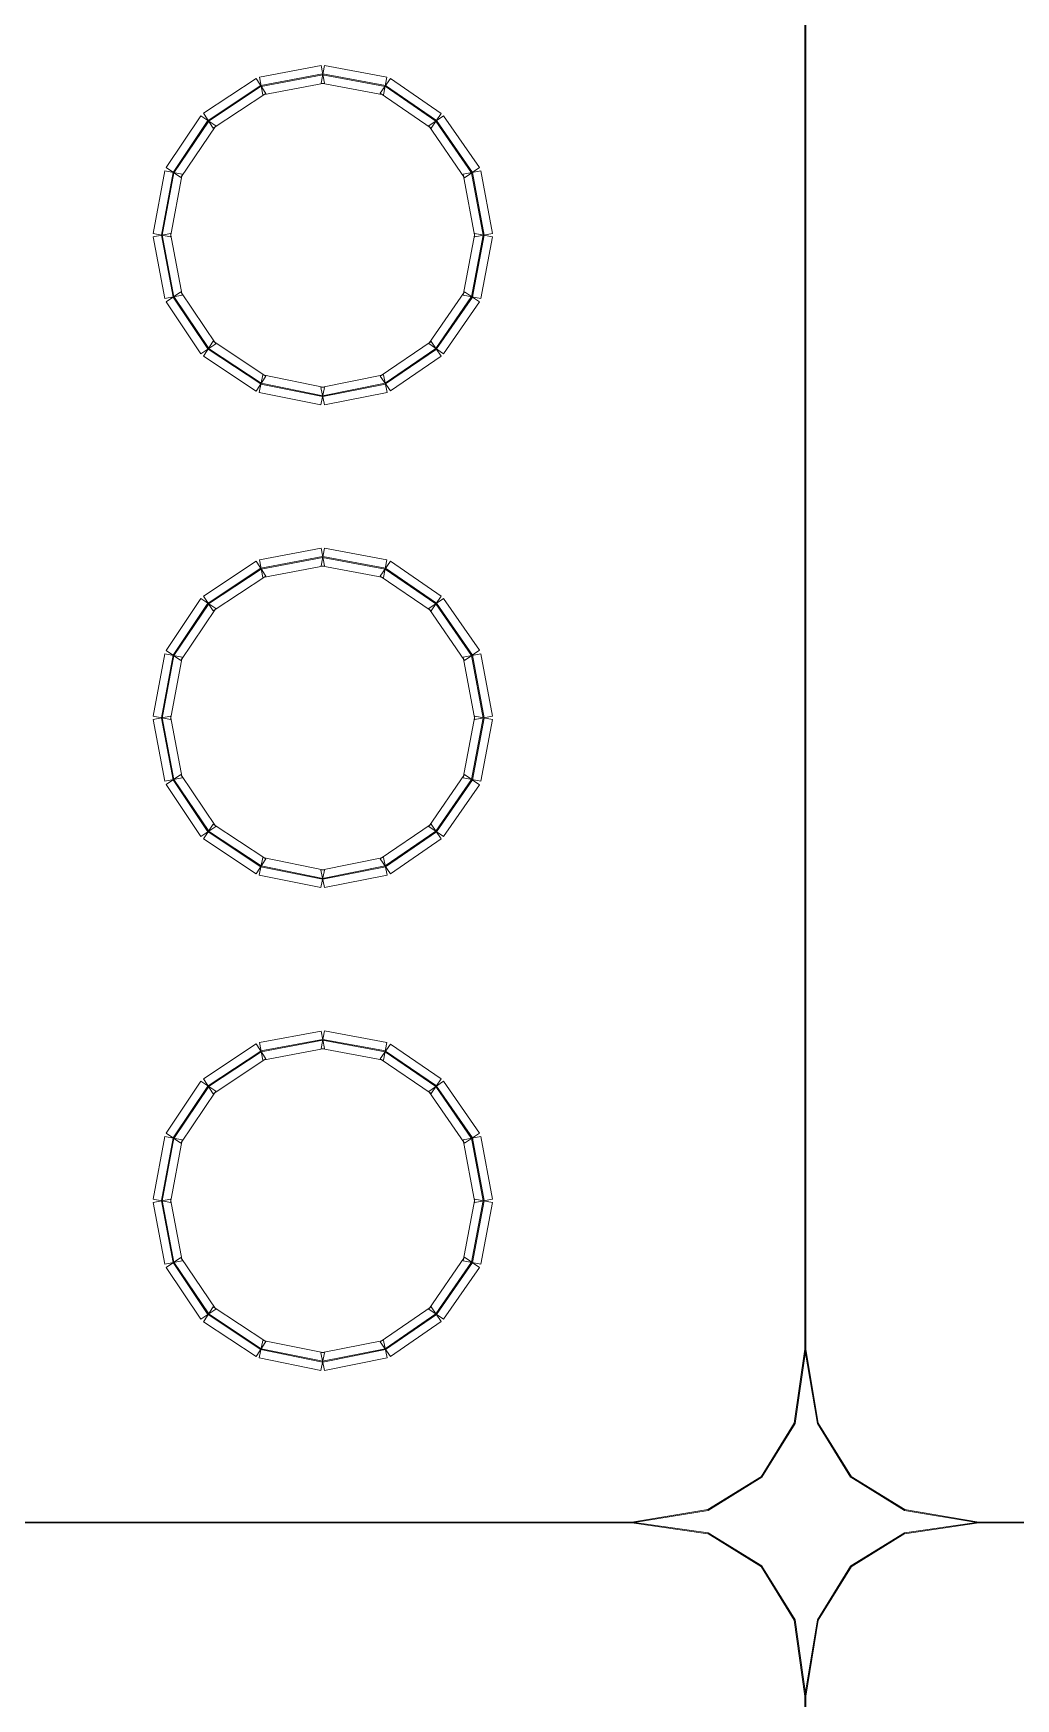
# Model space of a CAD drawing. Header units: millimetres. Extents: x -200 to 200, y -162 to 219.
# Drawn here: x 120 to 149.07, y 23.36 to 72.64 of the extents above; entities that cross this region are included whole.
import ezdxf

# ---------------------------------------------------------------- set-up
doc = ezdxf.new("R2010")
doc.units = ezdxf.units.MM
doc.header["$MEASUREMENT"] = 0

msp = doc.modelspace()

# ---------------------------------------------------------------- linework, layer by layer
at = {"color": 1, "lineweight": 5}
for points in [[(142.8345, 118.6695), (142.8345, 118.6695), (142.8609, 118.6695), (142.8609, 118.6695), (142.8609, 118.6695), (142.8609, 118.6695), (142.8609, 33.7015), (142.8609, 33.7015), (142.8609, 33.7015), (142.8609, 33.7015), (142.8345, 33.7015), (142.8345, 33.7015), (142.8345, 33.7015), (142.8345, 33.7015), (142.8345, 118.6695), (142.8345, 118.6695)], [(142.8346, 33.7034), (142.8346, 33.7034), (142.8608, 33.6996), (142.8608, 33.6996), (142.8608, 33.6996), (142.8608, 33.6996), (142.5433, 31.504), (142.5433, 31.504), (142.5433, 31.504), (142.5433, 31.504), (142.5172, 31.5078), (142.5172, 31.5078), (142.5172, 31.5078), (142.5172, 31.5078), (142.8346, 33.7034), (142.8346, 33.7034)], [(143.2311, 31.5081), (143.2311, 31.5081), (143.205, 31.5037), (143.205, 31.5037), (143.205, 31.5037), (143.205, 31.5037), (142.8347, 33.6993), (142.8347, 33.6993), (142.8347, 33.6993), (142.8347, 33.6993), (142.8607, 33.7037), (142.8607, 33.7037), (142.8607, 33.7037), (142.8607, 33.7037), (143.2311, 31.5081), (143.2311, 31.5081)], [(142.519, 31.5128), (142.519, 31.5128), (142.5415, 31.4989), (142.5415, 31.4989), (142.5415, 31.4989), (142.5415, 31.4989), (141.5627, 29.9117), (141.5627, 29.9117), (141.5627, 29.9117), (141.5627, 29.9117), (141.5402, 29.9256), (141.5402, 29.9256), (141.5402, 29.9256), (141.5402, 29.9256), (142.519, 31.5128), (142.519, 31.5128)], [(144.2081, 29.9256), (144.2081, 29.9256), (144.1856, 29.9117), (144.1856, 29.9117), (144.1856, 29.9117), (144.1856, 29.9117), (143.2068, 31.4989), (143.2068, 31.4989), (143.2068, 31.4989), (143.2068, 31.4989), (143.2293, 31.5128), (143.2293, 31.5128), (143.2293, 31.5128), (143.2293, 31.5128), (144.2081, 29.9256), (144.2081, 29.9256)], [(141.5445, 29.9299), (141.5445, 29.9299), (141.5584, 29.9074), (141.5584, 29.9074), (141.5584, 29.9074), (141.5584, 29.9074), (139.9712, 28.9286), (139.9712, 28.9286), (139.9712, 28.9286), (139.9712, 28.9286), (139.9573, 28.9512), (139.9573, 28.9512), (139.9573, 28.9512), (139.9573, 28.9512), (141.5445, 29.9299), (141.5445, 29.9299)], [(145.791, 28.9512), (145.791, 28.9512), (145.7771, 28.9286), (145.7771, 28.9286), (145.7771, 28.9286), (145.7771, 28.9286), (144.1899, 29.9074), (144.1899, 29.9074), (144.1899, 29.9074), (144.1899, 29.9074), (144.2038, 29.9299), (144.2038, 29.9299), (144.2038, 29.9299), (144.2038, 29.9299), (145.791, 28.9512), (145.791, 28.9512)], [(137.7158, 28.5828), (137.7158, 28.5828), (137.7158, 28.5563), (137.7158, 28.5563), (137.7158, 28.5563), (137.7158, 28.5563), (90.8406, 28.5563), (90.8406, 28.5563), (90.8406, 28.5563), (90.8406, 28.5563), (90.8406, 28.5828), (90.8406, 28.5828), (90.8406, 28.5828), (90.8406, 28.5828), (137.7158, 28.5828), (137.7158, 28.5828)], [(139.9621, 28.953), (139.9621, 28.953), (139.9664, 28.9269), (139.9664, 28.9269), (139.9664, 28.9269), (139.9664, 28.9269), (137.7179, 28.5565), (137.7179, 28.5565), (137.7179, 28.5565), (137.7179, 28.5565), (137.7136, 28.5826), (137.7136, 28.5826), (137.7136, 28.5826), (137.7136, 28.5826), (139.9621, 28.953), (139.9621, 28.953)], [(137.7139, 28.5565), (137.7139, 28.5565), (137.7176, 28.5827), (137.7176, 28.5827), (137.7176, 28.5827), (137.7176, 28.5827), (139.9661, 28.2652), (139.9661, 28.2652), (139.9661, 28.2652), (139.9661, 28.2652), (139.9624, 28.239), (139.9624, 28.239), (139.9624, 28.239), (139.9624, 28.239), (137.7139, 28.5565), (137.7139, 28.5565)], [(147.9818, 28.5826), (147.9818, 28.5826), (147.9774, 28.5565), (147.9774, 28.5565), (147.9774, 28.5565), (147.9774, 28.5565), (145.7818, 28.9269), (145.7818, 28.9269), (145.7818, 28.9269), (145.7818, 28.9269), (145.7862, 28.9529), (145.7862, 28.9529), (145.7862, 28.9529), (145.7862, 28.9529), (147.9818, 28.5826), (147.9818, 28.5826)], [(145.7859, 28.239), (145.7859, 28.239), (145.7821, 28.2652), (145.7821, 28.2652), (145.7821, 28.2652), (145.7821, 28.2652), (147.9777, 28.5826), (147.9777, 28.5826), (147.9777, 28.5826), (147.9777, 28.5826), (147.9815, 28.5565), (147.9815, 28.5565), (147.9815, 28.5565), (147.9815, 28.5565), (145.7859, 28.239), (145.7859, 28.239)], [(147.9796, 28.5563), (147.9796, 28.5563), (147.9796, 28.5828), (147.9796, 28.5828), (147.9796, 28.5828), (147.9796, 28.5828), (194.8548, 28.5828), (194.8548, 28.5828), (194.8548, 28.5828), (194.8548, 28.5828), (194.8548, 28.5563), (194.8548, 28.5563), (194.8548, 28.5563), (194.8548, 28.5563), (147.9796, 28.5563), (147.9796, 28.5563)], [(139.9573, 28.2409), (139.9573, 28.2409), (139.9712, 28.2634), (139.9712, 28.2634), (139.9712, 28.2634), (139.9712, 28.2634), (141.5584, 27.2846), (141.5584, 27.2846), (141.5584, 27.2846), (141.5584, 27.2846), (141.5445, 27.2621), (141.5445, 27.2621), (141.5445, 27.2621), (141.5445, 27.2621), (139.9573, 28.2409), (139.9573, 28.2409)], [(144.2038, 27.2621), (144.2038, 27.2621), (144.1899, 27.2846), (144.1899, 27.2846), (144.1899, 27.2846), (144.1899, 27.2846), (145.7771, 28.2634), (145.7771, 28.2634), (145.7771, 28.2634), (145.7771, 28.2634), (145.791, 28.2409), (145.791, 28.2409), (145.791, 28.2409), (145.791, 28.2409), (144.2038, 27.2621), (144.2038, 27.2621)], [(141.5402, 27.2664), (141.5402, 27.2664), (141.5627, 27.2803), (141.5627, 27.2803), (141.5627, 27.2803), (141.5627, 27.2803), (142.5415, 25.6931), (142.5415, 25.6931), (142.5415, 25.6931), (142.5415, 25.6931), (142.519, 25.6792), (142.519, 25.6792), (142.519, 25.6792), (142.519, 25.6792), (141.5402, 27.2664), (141.5402, 27.2664)], [(143.2293, 25.6792), (143.2293, 25.6792), (143.2068, 25.6931), (143.2068, 25.6931), (143.2068, 25.6931), (143.2068, 25.6931), (144.1856, 27.2803), (144.1856, 27.2803), (144.1856, 27.2803), (144.1856, 27.2803), (144.2081, 27.2664), (144.2081, 27.2664), (144.2081, 27.2664), (144.2081, 27.2664), (143.2293, 25.6792), (143.2293, 25.6792)], [(142.5172, 25.6843), (142.5172, 25.6843), (142.5434, 25.688), (142.5434, 25.688), (142.5434, 25.688), (142.5434, 25.688), (142.8608, 23.4395), (142.8608, 23.4395), (142.8608, 23.4395), (142.8608, 23.4395), (142.8346, 23.4358), (142.8346, 23.4358), (142.8346, 23.4358), (142.8346, 23.4358), (142.5172, 25.6843), (142.5172, 25.6843)], [(142.8607, 23.4355), (142.8607, 23.4355), (142.8346, 23.4398), (142.8346, 23.4398), (142.8346, 23.4398), (142.8346, 23.4398), (143.205, 25.6883), (143.205, 25.6883), (143.205, 25.6883), (143.205, 25.6883), (143.2311, 25.684), (143.2311, 25.684), (143.2311, 25.684), (143.2311, 25.684), (142.8607, 23.4355), (142.8607, 23.4355)], [(142.8345, 23.4376), (142.8345, 23.4376), (142.8609, 23.4376), (142.8609, 23.4376), (142.8609, 23.4376), (142.8609, 23.4376), (142.8609, -61.5304), (142.8609, -61.5304), (142.8609, -61.5304), (142.8609, -61.5304), (142.8345, -61.5304), (142.8345, -61.5304), (142.8345, -61.5304), (142.8345, -61.5304), (142.8345, 23.4376), (142.8345, 23.4376)]]:
    msp.add_open_spline(points, degree=3, knots=[0, 0, 0, 0, 0.25, 0.25, 0.25, 0.25, 0.5, 0.5, 0.5, 0.5, 0.75, 0.75, 0.75, 0.75, 1, 1, 1, 1], dxfattribs=at)
at = {"color": 4, "lineweight": 5}
for points in [[(128.5139, 71.6839), (128.5139, 71.6839), (128.6119, 71.1639), (128.6119, 71.1639), (128.6119, 71.1639), (128.6119, 71.1639), (126.7866, 70.82), (126.7866, 70.82), (126.7866, 70.82), (126.7866, 70.82), (126.6887, 71.34), (126.6887, 71.34), (126.6887, 71.34), (126.6887, 71.34), (128.5139, 71.6839), (128.5139, 71.6839)], [(130.463, 71.3401), (130.463, 71.3401), (130.3664, 70.8199), (130.3664, 70.8199), (130.3664, 70.8199), (130.3664, 70.8199), (128.5146, 71.1638), (128.5146, 71.1638), (128.5146, 71.1638), (128.5146, 71.1638), (128.6112, 71.684), (128.6112, 71.684), (128.6112, 71.684), (128.6112, 71.684), (130.463, 71.3401), (130.463, 71.3401)], [(126.5918, 71.3007), (126.5918, 71.3007), (126.8835, 70.8593), (126.8835, 70.8593), (126.8835, 70.8593), (126.8835, 70.8593), (125.3228, 69.8276), (125.3228, 69.8276), (125.3228, 69.8276), (125.3228, 69.8276), (125.031, 70.269), (125.031, 70.269), (125.031, 70.269), (125.031, 70.269), (126.5918, 71.3007), (126.5918, 71.3007)], [(126.7304, 71.091), (126.7304, 71.091), (126.7449, 71.069), (126.7449, 71.069), (126.7449, 71.069), (126.7449, 71.069), (125.1842, 70.0373), (125.1842, 70.0373), (125.1842, 70.0373), (125.1842, 70.0373), (125.1696, 70.0594), (125.1696, 70.0594), (125.1696, 70.0594), (125.1696, 70.0594), (126.7304, 71.091), (126.7304, 71.091)], [(128.5605, 71.4369), (128.5605, 71.4369), (128.5654, 71.4109), (128.5654, 71.4109), (128.5654, 71.4109), (128.5654, 71.4109), (126.7401, 71.067), (126.7401, 71.067), (126.7401, 71.067), (126.7401, 71.067), (126.7352, 71.093), (126.7352, 71.093), (126.7352, 71.093), (126.7352, 71.093), (128.5605, 71.4369), (128.5605, 71.4369)], [(130.4171, 71.093), (130.4171, 71.093), (130.4122, 71.067), (130.4122, 71.067), (130.4122, 71.067), (130.4122, 71.067), (128.5605, 71.4109), (128.5605, 71.4109), (128.5605, 71.4109), (128.5605, 71.4109), (128.5653, 71.4369), (128.5653, 71.4369), (128.5653, 71.4369), (128.5653, 71.4369), (130.4171, 71.093), (130.4171, 71.093)], [(132.0719, 70.2666), (132.0719, 70.2666), (131.7731, 69.83), (131.7731, 69.83), (131.7731, 69.83), (131.7731, 69.83), (130.2653, 70.8617), (130.2653, 70.8617), (130.2653, 70.8617), (130.2653, 70.8617), (130.564, 71.2983), (130.564, 71.2983), (130.564, 71.2983), (130.564, 71.2983), (132.0719, 70.2666), (132.0719, 70.2666)], [(131.93, 70.0592), (131.93, 70.0592), (131.915, 70.0374), (131.915, 70.0374), (131.915, 70.0374), (131.915, 70.0374), (130.4072, 71.0691), (130.4072, 71.0691), (130.4072, 71.0691), (130.4072, 71.0691), (130.4221, 71.0909), (130.4221, 71.0909), (130.4221, 71.0909), (130.4221, 71.0909), (131.93, 70.0592), (131.93, 70.0592)], [(124.9574, 70.1959), (124.9574, 70.1959), (125.3964, 69.9007), (125.3964, 69.9007), (125.3964, 69.9007), (125.3964, 69.9007), (124.3647, 68.3664), (124.3647, 68.3664), (124.3647, 68.3664), (124.3647, 68.3664), (123.9257, 68.6616), (123.9257, 68.6616), (123.9257, 68.6616), (123.9257, 68.6616), (124.9574, 70.1959), (124.9574, 70.1959)], [(125.1659, 70.0557), (125.1659, 70.0557), (125.1879, 70.0409), (125.1879, 70.0409), (125.1879, 70.0409), (125.1879, 70.0409), (124.1562, 68.5067), (124.1562, 68.5067), (124.1562, 68.5067), (124.1562, 68.5067), (124.1343, 68.5214), (124.1343, 68.5214), (124.1343, 68.5214), (124.1343, 68.5214), (125.1659, 70.0557), (125.1659, 70.0557)], [(133.1984, 68.6642), (133.1984, 68.6642), (132.7629, 68.3638), (132.7629, 68.3638), (132.7629, 68.3638), (132.7629, 68.3638), (131.7047, 69.8981), (131.7047, 69.8981), (131.7047, 69.8981), (131.7047, 69.8981), (132.1403, 70.1985), (132.1403, 70.1985), (132.1403, 70.1985), (132.1403, 70.1985), (133.1984, 68.6642), (133.1984, 68.6642)], [(132.9915, 68.5215), (132.9915, 68.5215), (132.9697, 68.5065), (132.9697, 68.5065), (132.9697, 68.5065), (132.9697, 68.5065), (131.9116, 70.0408), (131.9116, 70.0408), (131.9116, 70.0408), (131.9116, 70.0408), (131.9334, 70.0558), (131.9334, 70.0558), (131.9334, 70.0558), (131.9334, 70.0558), (132.9915, 68.5215), (132.9915, 68.5215)], [(123.8851, 68.5623), (123.8851, 68.5623), (124.4053, 68.4657), (124.4053, 68.4657), (124.4053, 68.4657), (124.4053, 68.4657), (124.0614, 66.614), (124.0614, 66.614), (124.0614, 66.614), (124.0614, 66.614), (123.5413, 66.7106), (123.5413, 66.7106), (123.5413, 66.7106), (123.5413, 66.7106), (123.8851, 68.5623), (123.8851, 68.5623)], [(124.1322, 68.5164), (124.1322, 68.5164), (124.1582, 68.5116), (124.1582, 68.5116), (124.1582, 68.5116), (124.1582, 68.5116), (123.8143, 66.6599), (123.8143, 66.6599), (123.8143, 66.6599), (123.8143, 66.6599), (123.7883, 66.6647), (123.7883, 66.6647), (123.7883, 66.6647), (123.7883, 66.6647), (124.1322, 68.5164), (124.1322, 68.5164)], [(133.5846, 66.7106), (133.5846, 66.7106), (133.0644, 66.614), (133.0644, 66.614), (133.0644, 66.614), (133.0644, 66.614), (132.7205, 68.4657), (132.7205, 68.4657), (132.7205, 68.4657), (132.7205, 68.4657), (133.2407, 68.5623), (133.2407, 68.5623), (133.2407, 68.5623), (133.2407, 68.5623), (133.5846, 66.7106), (133.5846, 66.7106)], [(133.3375, 66.6647), (133.3375, 66.6647), (133.3115, 66.6599), (133.3115, 66.6599), (133.3115, 66.6599), (133.3115, 66.6599), (132.9676, 68.5116), (132.9676, 68.5116), (132.9676, 68.5116), (132.9676, 68.5116), (132.9936, 68.5164), (132.9936, 68.5164), (132.9936, 68.5164), (132.9936, 68.5164), (133.3375, 66.6647), (133.3375, 66.6647)], [(123.5414, 66.6133), (123.5414, 66.6133), (124.0613, 66.7113), (124.0613, 66.7113), (124.0613, 66.7113), (124.0613, 66.7113), (124.4052, 64.886), (124.4052, 64.886), (124.4052, 64.886), (124.4052, 64.886), (123.8853, 64.788), (123.8853, 64.788), (123.8853, 64.788), (123.8853, 64.788), (123.5414, 66.6133), (123.5414, 66.6133)], [(123.7883, 66.6599), (123.7883, 66.6599), (123.8143, 66.6647), (123.8143, 66.6647), (123.8143, 66.6647), (123.8143, 66.6647), (124.1582, 64.8395), (124.1582, 64.8395), (124.1582, 64.8395), (124.1582, 64.8395), (124.1322, 64.8346), (124.1322, 64.8346), (124.1322, 64.8346), (124.1322, 64.8346), (123.7883, 66.6599), (123.7883, 66.6599)], [(133.2406, 64.788), (133.2406, 64.788), (132.7207, 64.886), (132.7207, 64.886), (132.7207, 64.886), (132.7207, 64.886), (133.0646, 66.7113), (133.0646, 66.7113), (133.0646, 66.7113), (133.0646, 66.7113), (133.5845, 66.6133), (133.5845, 66.6133), (133.5845, 66.6133), (133.5845, 66.6133), (133.2406, 64.788), (133.2406, 64.788)], [(132.9936, 64.8346), (132.9936, 64.8346), (132.9676, 64.8395), (132.9676, 64.8395), (132.9676, 64.8395), (132.9676, 64.8395), (133.3115, 66.6647), (133.3115, 66.6647), (133.3115, 66.6647), (133.3115, 66.6647), (133.3375, 66.6599), (133.3375, 66.6599), (133.3375, 66.6599), (133.3375, 66.6599), (132.9936, 64.8346), (132.9936, 64.8346)], [(123.9257, 64.6894), (123.9257, 64.6894), (124.3647, 64.9846), (124.3647, 64.9846), (124.3647, 64.9846), (124.3647, 64.9846), (125.3964, 63.4503), (125.3964, 63.4503), (125.3964, 63.4503), (125.3964, 63.4503), (124.9574, 63.1551), (124.9574, 63.1551), (124.9574, 63.1551), (124.9574, 63.1551), (123.9257, 64.6894), (123.9257, 64.6894)], [(124.1343, 64.8296), (124.1343, 64.8296), (124.1562, 64.8444), (124.1562, 64.8444), (124.1562, 64.8444), (124.1562, 64.8444), (125.1879, 63.3101), (125.1879, 63.3101), (125.1879, 63.3101), (125.1879, 63.3101), (125.1659, 63.2954), (125.1659, 63.2954), (125.1659, 63.2954), (125.1659, 63.2954), (124.1343, 64.8296), (124.1343, 64.8296)], [(132.1403, 63.1525), (132.1403, 63.1525), (131.7047, 63.4529), (131.7047, 63.4529), (131.7047, 63.4529), (131.7047, 63.4529), (132.7629, 64.9872), (132.7629, 64.9872), (132.7629, 64.9872), (132.7629, 64.9872), (133.1984, 64.6868), (133.1984, 64.6868), (133.1984, 64.6868), (133.1984, 64.6868), (132.1403, 63.1525), (132.1403, 63.1525)], [(131.9334, 63.2952), (131.9334, 63.2952), (131.9116, 63.3102), (131.9116, 63.3102), (131.9116, 63.3102), (131.9116, 63.3102), (132.9697, 64.8445), (132.9697, 64.8445), (132.9697, 64.8445), (132.9697, 64.8445), (132.9915, 64.8295), (132.9915, 64.8295), (132.9915, 64.8295), (132.9915, 64.8295), (131.9334, 63.2952), (131.9334, 63.2952)], [(125.031, 63.0821), (125.031, 63.0821), (125.3228, 63.5234), (125.3228, 63.5234), (125.3228, 63.5234), (125.3228, 63.5234), (126.8835, 62.4917), (126.8835, 62.4917), (126.8835, 62.4917), (126.8835, 62.4917), (126.5918, 62.0504), (126.5918, 62.0504), (126.5918, 62.0504), (126.5918, 62.0504), (125.031, 63.0821), (125.031, 63.0821)], [(125.1696, 63.2917), (125.1696, 63.2917), (125.1842, 63.3138), (125.1842, 63.3138), (125.1842, 63.3138), (125.1842, 63.3138), (126.7449, 62.2821), (126.7449, 62.2821), (126.7449, 62.2821), (126.7449, 62.2821), (126.7304, 62.26), (126.7304, 62.26), (126.7304, 62.26), (126.7304, 62.26), (125.1696, 63.2917), (125.1696, 63.2917)], [(130.564, 62.0527), (130.564, 62.0527), (130.2653, 62.4894), (130.2653, 62.4894), (130.2653, 62.4894), (130.2653, 62.4894), (131.7731, 63.5211), (131.7731, 63.5211), (131.7731, 63.5211), (131.7731, 63.5211), (132.0719, 63.0844), (132.0719, 63.0844), (132.0719, 63.0844), (132.0719, 63.0844), (130.564, 62.0527), (130.564, 62.0527)], [(130.4221, 62.2601), (130.4221, 62.2601), (130.4072, 62.282), (130.4072, 62.282), (130.4072, 62.282), (130.4072, 62.282), (131.915, 63.3136), (131.915, 63.3136), (131.915, 63.3136), (131.915, 63.3136), (131.93, 63.2918), (131.93, 63.2918), (131.93, 63.2918), (131.93, 63.2918), (130.4221, 62.2601), (130.4221, 62.2601)], [(126.685, 62.0118), (126.685, 62.0118), (126.7903, 62.5303), (126.7903, 62.5303), (126.7903, 62.5303), (126.7903, 62.5303), (128.6155, 62.16), (128.6155, 62.16), (128.6155, 62.16), (128.6155, 62.16), (128.5103, 61.6415), (128.5103, 61.6415), (128.5103, 61.6415), (128.5103, 61.6415), (126.685, 62.0118), (126.685, 62.0118)], [(126.735, 62.2581), (126.735, 62.2581), (126.7403, 62.284), (126.7403, 62.284), (126.7403, 62.284), (126.7403, 62.284), (128.5656, 61.9137), (128.5656, 61.9137), (128.5656, 61.9137), (128.5656, 61.9137), (128.5603, 61.8877), (128.5603, 61.8877), (128.5603, 61.8877), (128.5603, 61.8877), (126.735, 62.2581), (126.735, 62.2581)], [(128.6148, 61.6413), (128.6148, 61.6413), (128.511, 62.1601), (128.511, 62.1601), (128.511, 62.1601), (128.511, 62.1601), (130.3628, 62.5304), (130.3628, 62.5304), (130.3628, 62.5304), (130.3628, 62.5304), (130.4665, 62.0117), (130.4665, 62.0117), (130.4665, 62.0117), (130.4665, 62.0117), (128.6148, 61.6413), (128.6148, 61.6413)], [(128.5655, 61.8877), (128.5655, 61.8877), (128.5603, 61.9137), (128.5603, 61.9137), (128.5603, 61.9137), (128.5603, 61.9137), (130.4121, 62.284), (130.4121, 62.284), (130.4121, 62.284), (130.4121, 62.284), (130.4172, 62.2581), (130.4172, 62.2581), (130.4172, 62.2581), (130.4172, 62.2581), (128.5655, 61.8877), (128.5655, 61.8877)], [(128.5139, 57.3991), (128.5139, 57.3991), (128.6119, 56.8792), (128.6119, 56.8792), (128.6119, 56.8792), (128.6119, 56.8792), (126.7866, 56.5353), (126.7866, 56.5353), (126.7866, 56.5353), (126.7866, 56.5353), (126.6887, 57.0552), (126.6887, 57.0552), (126.6887, 57.0552), (126.6887, 57.0552), (128.5139, 57.3991), (128.5139, 57.3991)], [(130.463, 57.0553), (130.463, 57.0553), (130.3664, 56.5351), (130.3664, 56.5351), (130.3664, 56.5351), (130.3664, 56.5351), (128.5146, 56.879), (128.5146, 56.879), (128.5146, 56.879), (128.5146, 56.879), (128.6112, 57.3992), (128.6112, 57.3992), (128.6112, 57.3992), (128.6112, 57.3992), (130.463, 57.0553), (130.463, 57.0553)], [(126.5918, 57.0159), (126.5918, 57.0159), (126.8835, 56.5745), (126.8835, 56.5745), (126.8835, 56.5745), (126.8835, 56.5745), (125.3228, 55.5429), (125.3228, 55.5429), (125.3228, 55.5429), (125.3228, 55.5429), (125.031, 55.9842), (125.031, 55.9842), (125.031, 55.9842), (125.031, 55.9842), (126.5918, 57.0159), (126.5918, 57.0159)], [(126.7304, 56.8063), (126.7304, 56.8063), (126.7449, 56.7842), (126.7449, 56.7842), (126.7449, 56.7842), (126.7449, 56.7842), (125.1842, 55.7525), (125.1842, 55.7525), (125.1842, 55.7525), (125.1842, 55.7525), (125.1696, 55.7746), (125.1696, 55.7746), (125.1696, 55.7746), (125.1696, 55.7746), (126.7304, 56.8063), (126.7304, 56.8063)], [(128.5605, 57.1521), (128.5605, 57.1521), (128.5654, 57.1261), (128.5654, 57.1261), (128.5654, 57.1261), (128.5654, 57.1261), (126.7401, 56.7822), (126.7401, 56.7822), (126.7401, 56.7822), (126.7401, 56.7822), (126.7352, 56.8082), (126.7352, 56.8082), (126.7352, 56.8082), (126.7352, 56.8082), (128.5605, 57.1521), (128.5605, 57.1521)], [(130.4171, 56.8082), (130.4171, 56.8082), (130.4122, 56.7822), (130.4122, 56.7822), (130.4122, 56.7822), (130.4122, 56.7822), (128.5605, 57.1261), (128.5605, 57.1261), (128.5605, 57.1261), (128.5605, 57.1261), (128.5653, 57.1521), (128.5653, 57.1521), (128.5653, 57.1521), (128.5653, 57.1521), (130.4171, 56.8082), (130.4171, 56.8082)], [(132.0719, 55.9819), (132.0719, 55.9819), (131.7731, 55.5452), (131.7731, 55.5452), (131.7731, 55.5452), (131.7731, 55.5452), (130.2653, 56.5769), (130.2653, 56.5769), (130.2653, 56.5769), (130.2653, 56.5769), (130.564, 57.0135), (130.564, 57.0135), (130.564, 57.0135), (130.564, 57.0135), (132.0719, 55.9819), (132.0719, 55.9819)], [(131.93, 55.7745), (131.93, 55.7745), (131.915, 55.7526), (131.915, 55.7526), (131.915, 55.7526), (131.915, 55.7526), (130.4072, 56.7843), (130.4072, 56.7843), (130.4072, 56.7843), (130.4072, 56.7843), (130.4221, 56.8061), (130.4221, 56.8061), (130.4221, 56.8061), (130.4221, 56.8061), (131.93, 55.7745), (131.93, 55.7745)], [(124.9574, 55.9112), (124.9574, 55.9112), (125.3964, 55.6159), (125.3964, 55.6159), (125.3964, 55.6159), (125.3964, 55.6159), (124.3647, 54.0816), (124.3647, 54.0816), (124.3647, 54.0816), (124.3647, 54.0816), (123.9257, 54.3769), (123.9257, 54.3769), (123.9257, 54.3769), (123.9257, 54.3769), (124.9574, 55.9112), (124.9574, 55.9112)], [(125.1659, 55.7709), (125.1659, 55.7709), (125.1879, 55.7562), (125.1879, 55.7562), (125.1879, 55.7562), (125.1879, 55.7562), (124.1562, 54.2219), (124.1562, 54.2219), (124.1562, 54.2219), (124.1562, 54.2219), (124.1343, 54.2366), (124.1343, 54.2366), (124.1343, 54.2366), (124.1343, 54.2366), (125.1659, 55.7709), (125.1659, 55.7709)], [(133.1984, 54.3794), (133.1984, 54.3794), (132.7629, 54.0791), (132.7629, 54.0791), (132.7629, 54.0791), (132.7629, 54.0791), (131.7047, 55.6134), (131.7047, 55.6134), (131.7047, 55.6134), (131.7047, 55.6134), (132.1403, 55.9137), (132.1403, 55.9137), (132.1403, 55.9137), (132.1403, 55.9137), (133.1984, 54.3794), (133.1984, 54.3794)], [(132.9915, 54.2368), (132.9915, 54.2368), (132.9697, 54.2217), (132.9697, 54.2217), (132.9697, 54.2217), (132.9697, 54.2217), (131.9116, 55.756), (131.9116, 55.756), (131.9116, 55.756), (131.9116, 55.756), (131.9334, 55.7711), (131.9334, 55.7711), (131.9334, 55.7711), (131.9334, 55.7711), (132.9915, 54.2368), (132.9915, 54.2368)], [(123.8851, 54.2776), (123.8851, 54.2776), (124.4053, 54.1809), (124.4053, 54.1809), (124.4053, 54.1809), (124.4053, 54.1809), (124.0614, 52.3292), (124.0614, 52.3292), (124.0614, 52.3292), (124.0614, 52.3292), (123.5413, 52.4258), (123.5413, 52.4258), (123.5413, 52.4258), (123.5413, 52.4258), (123.8851, 54.2776), (123.8851, 54.2776)], [(124.1322, 54.2317), (124.1322, 54.2317), (124.1582, 54.2268), (124.1582, 54.2268), (124.1582, 54.2268), (124.1582, 54.2268), (123.8143, 52.3751), (123.8143, 52.3751), (123.8143, 52.3751), (123.8143, 52.3751), (123.7883, 52.3799), (123.7883, 52.3799), (123.7883, 52.3799), (123.7883, 52.3799), (124.1322, 54.2317), (124.1322, 54.2317)], [(133.5846, 52.4258), (133.5846, 52.4258), (133.0644, 52.3292), (133.0644, 52.3292), (133.0644, 52.3292), (133.0644, 52.3292), (132.7205, 54.1809), (132.7205, 54.1809), (132.7205, 54.1809), (132.7205, 54.1809), (133.2407, 54.2776), (133.2407, 54.2776), (133.2407, 54.2776), (133.2407, 54.2776), (133.5846, 52.4258), (133.5846, 52.4258)], [(133.3375, 52.3799), (133.3375, 52.3799), (133.3115, 52.3751), (133.3115, 52.3751), (133.3115, 52.3751), (133.3115, 52.3751), (132.9676, 54.2268), (132.9676, 54.2268), (132.9676, 54.2268), (132.9676, 54.2268), (132.9936, 54.2317), (132.9936, 54.2317), (132.9936, 54.2317), (132.9936, 54.2317), (133.3375, 52.3799), (133.3375, 52.3799)], [(123.5414, 52.3285), (123.5414, 52.3285), (124.0613, 52.4265), (124.0613, 52.4265), (124.0613, 52.4265), (124.0613, 52.4265), (124.4052, 50.6012), (124.4052, 50.6012), (124.4052, 50.6012), (124.4052, 50.6012), (123.8853, 50.5033), (123.8853, 50.5033), (123.8853, 50.5033), (123.8853, 50.5033), (123.5414, 52.3285), (123.5414, 52.3285)], [(123.7883, 52.3751), (123.7883, 52.3751), (123.8143, 52.38), (123.8143, 52.38), (123.8143, 52.38), (123.8143, 52.38), (124.1582, 50.5547), (124.1582, 50.5547), (124.1582, 50.5547), (124.1582, 50.5547), (124.1322, 50.5498), (124.1322, 50.5498), (124.1322, 50.5498), (124.1322, 50.5498), (123.7883, 52.3751), (123.7883, 52.3751)], [(133.2406, 50.5033), (133.2406, 50.5033), (132.7207, 50.6012), (132.7207, 50.6012), (132.7207, 50.6012), (132.7207, 50.6012), (133.0646, 52.4265), (133.0646, 52.4265), (133.0646, 52.4265), (133.0646, 52.4265), (133.5845, 52.3285), (133.5845, 52.3285), (133.5845, 52.3285), (133.5845, 52.3285), (133.2406, 50.5033), (133.2406, 50.5033)], [(132.9936, 50.5498), (132.9936, 50.5498), (132.9676, 50.5547), (132.9676, 50.5547), (132.9676, 50.5547), (132.9676, 50.5547), (133.3115, 52.38), (133.3115, 52.38), (133.3115, 52.38), (133.3115, 52.38), (133.3375, 52.3751), (133.3375, 52.3751), (133.3375, 52.3751), (133.3375, 52.3751), (132.9936, 50.5498), (132.9936, 50.5498)], [(123.9257, 50.4046), (123.9257, 50.4046), (124.3647, 50.6999), (124.3647, 50.6999), (124.3647, 50.6999), (124.3647, 50.6999), (125.3964, 49.1656), (125.3964, 49.1656), (125.3964, 49.1656), (125.3964, 49.1656), (124.9574, 48.8703), (124.9574, 48.8703), (124.9574, 48.8703), (124.9574, 48.8703), (123.9257, 50.4046), (123.9257, 50.4046)], [(124.1343, 50.5449), (124.1343, 50.5449), (124.1562, 50.5596), (124.1562, 50.5596), (124.1562, 50.5596), (124.1562, 50.5596), (125.1879, 49.0253), (125.1879, 49.0253), (125.1879, 49.0253), (125.1879, 49.0253), (125.1659, 49.0106), (125.1659, 49.0106), (125.1659, 49.0106), (125.1659, 49.0106), (124.1343, 50.5449), (124.1343, 50.5449)], [(132.1403, 48.8678), (132.1403, 48.8678), (131.7047, 49.1681), (131.7047, 49.1681), (131.7047, 49.1681), (131.7047, 49.1681), (132.7629, 50.7024), (132.7629, 50.7024), (132.7629, 50.7024), (132.7629, 50.7024), (133.1984, 50.4021), (133.1984, 50.4021), (133.1984, 50.4021), (133.1984, 50.4021), (132.1403, 48.8678), (132.1403, 48.8678)], [(131.9334, 49.0104), (131.9334, 49.0104), (131.9116, 49.0255), (131.9116, 49.0255), (131.9116, 49.0255), (131.9116, 49.0255), (132.9697, 50.5598), (132.9697, 50.5598), (132.9697, 50.5598), (132.9697, 50.5598), (132.9915, 50.5447), (132.9915, 50.5447), (132.9915, 50.5447), (132.9915, 50.5447), (131.9334, 49.0104), (131.9334, 49.0104)], [(125.031, 48.7973), (125.031, 48.7973), (125.3228, 49.2386), (125.3228, 49.2386), (125.3228, 49.2386), (125.3228, 49.2386), (126.8835, 48.207), (126.8835, 48.207), (126.8835, 48.207), (126.8835, 48.207), (126.5918, 47.7656), (126.5918, 47.7656), (126.5918, 47.7656), (126.5918, 47.7656), (125.031, 48.7973), (125.031, 48.7973)], [(125.1696, 49.0069), (125.1696, 49.0069), (125.1842, 49.029), (125.1842, 49.029), (125.1842, 49.029), (125.1842, 49.029), (126.7449, 47.9973), (126.7449, 47.9973), (126.7449, 47.9973), (126.7449, 47.9973), (126.7304, 47.9752), (126.7304, 47.9752), (126.7304, 47.9752), (126.7304, 47.9752), (125.1696, 49.0069), (125.1696, 49.0069)], [(130.564, 47.768), (130.564, 47.768), (130.2653, 48.2046), (130.2653, 48.2046), (130.2653, 48.2046), (130.2653, 48.2046), (131.7731, 49.2363), (131.7731, 49.2363), (131.7731, 49.2363), (131.7731, 49.2363), (132.0719, 48.7996), (132.0719, 48.7996), (132.0719, 48.7996), (132.0719, 48.7996), (130.564, 47.768), (130.564, 47.768)], [(130.4221, 47.9754), (130.4221, 47.9754), (130.4072, 47.9972), (130.4072, 47.9972), (130.4072, 47.9972), (130.4072, 47.9972), (131.915, 49.0289), (131.915, 49.0289), (131.915, 49.0289), (131.915, 49.0289), (131.93, 49.007), (131.93, 49.007), (131.93, 49.007), (131.93, 49.007), (130.4221, 47.9754), (130.4221, 47.9754)], [(126.685, 47.727), (126.685, 47.727), (126.7903, 48.2455), (126.7903, 48.2455), (126.7903, 48.2455), (126.7903, 48.2455), (128.6155, 47.8752), (128.6155, 47.8752), (128.6155, 47.8752), (128.6155, 47.8752), (128.5103, 47.3567), (128.5103, 47.3567), (128.5103, 47.3567), (128.5103, 47.3567), (126.685, 47.727), (126.685, 47.727)], [(126.735, 47.9733), (126.735, 47.9733), (126.7403, 47.9992), (126.7403, 47.9992), (126.7403, 47.9992), (126.7403, 47.9992), (128.5656, 47.6289), (128.5656, 47.6289), (128.5656, 47.6289), (128.5656, 47.6289), (128.5603, 47.603), (128.5603, 47.603), (128.5603, 47.603), (128.5603, 47.603), (126.735, 47.9733), (126.735, 47.9733)], [(128.6148, 47.3565), (128.6148, 47.3565), (128.511, 47.8753), (128.511, 47.8753), (128.511, 47.8753), (128.511, 47.8753), (130.3628, 48.2457), (130.3628, 48.2457), (130.3628, 48.2457), (130.3628, 48.2457), (130.4665, 47.7269), (130.4665, 47.7269), (130.4665, 47.7269), (130.4665, 47.7269), (128.6148, 47.3565), (128.6148, 47.3565)], [(128.5655, 47.603), (128.5655, 47.603), (128.5603, 47.6289), (128.5603, 47.6289), (128.5603, 47.6289), (128.5603, 47.6289), (130.4121, 47.9992), (130.4121, 47.9992), (130.4121, 47.9992), (130.4121, 47.9992), (130.4172, 47.9733), (130.4172, 47.9733), (130.4172, 47.9733), (130.4172, 47.9733), (128.5655, 47.603), (128.5655, 47.603)], [(128.5139, 43.1143), (128.5139, 43.1143), (128.6119, 42.5944), (128.6119, 42.5944), (128.6119, 42.5944), (128.6119, 42.5944), (126.7866, 42.2505), (126.7866, 42.2505), (126.7866, 42.2505), (126.7866, 42.2505), (126.6887, 42.7704), (126.6887, 42.7704), (126.6887, 42.7704), (126.6887, 42.7704), (128.5139, 43.1143), (128.5139, 43.1143)], [(130.463, 42.7705), (130.463, 42.7705), (130.3664, 42.2504), (130.3664, 42.2504), (130.3664, 42.2504), (130.3664, 42.2504), (128.5146, 42.5942), (128.5146, 42.5942), (128.5146, 42.5942), (128.5146, 42.5942), (128.6112, 43.1144), (128.6112, 43.1144), (128.6112, 43.1144), (128.6112, 43.1144), (130.463, 42.7705), (130.463, 42.7705)], [(126.5918, 42.7311), (126.5918, 42.7311), (126.8835, 42.2898), (126.8835, 42.2898), (126.8835, 42.2898), (126.8835, 42.2898), (125.3228, 41.2581), (125.3228, 41.2581), (125.3228, 41.2581), (125.3228, 41.2581), (125.031, 41.6994), (125.031, 41.6994), (125.031, 41.6994), (125.031, 41.6994), (126.5918, 42.7311), (126.5918, 42.7311)], [(126.7304, 42.5215), (126.7304, 42.5215), (126.7449, 42.4994), (126.7449, 42.4994), (126.7449, 42.4994), (126.7449, 42.4994), (125.1842, 41.4677), (125.1842, 41.4677), (125.1842, 41.4677), (125.1842, 41.4677), (125.1696, 41.4898), (125.1696, 41.4898), (125.1696, 41.4898), (125.1696, 41.4898), (126.7304, 42.5215), (126.7304, 42.5215)], [(128.5605, 42.8673), (128.5605, 42.8673), (128.5654, 42.8413), (128.5654, 42.8413), (128.5654, 42.8413), (128.5654, 42.8413), (126.7401, 42.4974), (126.7401, 42.4974), (126.7401, 42.4974), (126.7401, 42.4974), (126.7352, 42.5234), (126.7352, 42.5234), (126.7352, 42.5234), (126.7352, 42.5234), (128.5605, 42.8673), (128.5605, 42.8673)], [(130.4171, 42.5234), (130.4171, 42.5234), (130.4122, 42.4974), (130.4122, 42.4974), (130.4122, 42.4974), (130.4122, 42.4974), (128.5605, 42.8413), (128.5605, 42.8413), (128.5605, 42.8413), (128.5605, 42.8413), (128.5653, 42.8673), (128.5653, 42.8673), (128.5653, 42.8673), (128.5653, 42.8673), (130.4171, 42.5234), (130.4171, 42.5234)], [(132.0719, 41.6971), (132.0719, 41.6971), (131.7731, 41.2604), (131.7731, 41.2604), (131.7731, 41.2604), (131.7731, 41.2604), (130.2653, 42.2921), (130.2653, 42.2921), (130.2653, 42.2921), (130.2653, 42.2921), (130.564, 42.7288), (130.564, 42.7288), (130.564, 42.7288), (130.564, 42.7288), (132.0719, 41.6971), (132.0719, 41.6971)], [(131.93, 41.4897), (131.93, 41.4897), (131.915, 41.4678), (131.915, 41.4678), (131.915, 41.4678), (131.915, 41.4678), (130.4072, 42.4995), (130.4072, 42.4995), (130.4072, 42.4995), (130.4072, 42.4995), (130.4221, 42.5214), (130.4221, 42.5214), (130.4221, 42.5214), (130.4221, 42.5214), (131.93, 41.4897), (131.93, 41.4897)], [(124.9574, 41.6264), (124.9574, 41.6264), (125.3964, 41.3312), (125.3964, 41.3312), (125.3964, 41.3312), (125.3964, 41.3312), (124.3647, 39.7969), (124.3647, 39.7969), (124.3647, 39.7969), (124.3647, 39.7969), (123.9257, 40.0921), (123.9257, 40.0921), (123.9257, 40.0921), (123.9257, 40.0921), (124.9574, 41.6264), (124.9574, 41.6264)], [(125.1659, 41.4861), (125.1659, 41.4861), (125.1879, 41.4714), (125.1879, 41.4714), (125.1879, 41.4714), (125.1879, 41.4714), (124.1562, 39.9371), (124.1562, 39.9371), (124.1562, 39.9371), (124.1562, 39.9371), (124.1343, 39.9519), (124.1343, 39.9519), (124.1343, 39.9519), (124.1343, 39.9519), (125.1659, 41.4861), (125.1659, 41.4861)], [(133.1984, 40.0947), (133.1984, 40.0947), (132.7629, 39.7943), (132.7629, 39.7943), (132.7629, 39.7943), (132.7629, 39.7943), (131.7047, 41.3286), (131.7047, 41.3286), (131.7047, 41.3286), (131.7047, 41.3286), (132.1403, 41.6289), (132.1403, 41.6289), (132.1403, 41.6289), (132.1403, 41.6289), (133.1984, 40.0947), (133.1984, 40.0947)], [(132.9915, 39.952), (132.9915, 39.952), (132.9697, 39.937), (132.9697, 39.937), (132.9697, 39.937), (132.9697, 39.937), (131.9116, 41.4713), (131.9116, 41.4713), (131.9116, 41.4713), (131.9116, 41.4713), (131.9334, 41.4863), (131.9334, 41.4863), (131.9334, 41.4863), (131.9334, 41.4863), (132.9915, 39.952), (132.9915, 39.952)], [(123.8851, 39.9928), (123.8851, 39.9928), (124.4053, 39.8962), (124.4053, 39.8962), (124.4053, 39.8962), (124.4053, 39.8962), (124.0614, 38.0444), (124.0614, 38.0444), (124.0614, 38.0444), (124.0614, 38.0444), (123.5413, 38.141), (123.5413, 38.141), (123.5413, 38.141), (123.5413, 38.141), (123.8851, 39.9928), (123.8851, 39.9928)], [(124.1322, 39.9469), (124.1322, 39.9469), (124.1582, 39.9421), (124.1582, 39.9421), (124.1582, 39.9421), (124.1582, 39.9421), (123.8143, 38.0903), (123.8143, 38.0903), (123.8143, 38.0903), (123.8143, 38.0903), (123.7883, 38.0952), (123.7883, 38.0952), (123.7883, 38.0952), (123.7883, 38.0952), (124.1322, 39.9469), (124.1322, 39.9469)], [(133.5846, 38.141), (133.5846, 38.141), (133.0644, 38.0444), (133.0644, 38.0444), (133.0644, 38.0444), (133.0644, 38.0444), (132.7205, 39.8962), (132.7205, 39.8962), (132.7205, 39.8962), (132.7205, 39.8962), (133.2407, 39.9928), (133.2407, 39.9928), (133.2407, 39.9928), (133.2407, 39.9928), (133.5846, 38.141), (133.5846, 38.141)], [(133.3375, 38.0952), (133.3375, 38.0952), (133.3115, 38.0903), (133.3115, 38.0903), (133.3115, 38.0903), (133.3115, 38.0903), (132.9676, 39.9421), (132.9676, 39.9421), (132.9676, 39.9421), (132.9676, 39.9421), (132.9936, 39.9469), (132.9936, 39.9469), (132.9936, 39.9469), (132.9936, 39.9469), (133.3375, 38.0952), (133.3375, 38.0952)], [(123.5414, 38.0438), (123.5414, 38.0438), (124.0613, 38.1417), (124.0613, 38.1417), (124.0613, 38.1417), (124.0613, 38.1417), (124.4052, 36.3164), (124.4052, 36.3164), (124.4052, 36.3164), (124.4052, 36.3164), (123.8853, 36.2185), (123.8853, 36.2185), (123.8853, 36.2185), (123.8853, 36.2185), (123.5414, 38.0438), (123.5414, 38.0438)], [(123.7883, 38.0903), (123.7883, 38.0903), (123.8143, 38.0952), (123.8143, 38.0952), (123.8143, 38.0952), (123.8143, 38.0952), (124.1582, 36.2699), (124.1582, 36.2699), (124.1582, 36.2699), (124.1582, 36.2699), (124.1322, 36.265), (124.1322, 36.265), (124.1322, 36.265), (124.1322, 36.265), (123.7883, 38.0903), (123.7883, 38.0903)], [(133.2406, 36.2185), (133.2406, 36.2185), (132.7207, 36.3164), (132.7207, 36.3164), (132.7207, 36.3164), (132.7207, 36.3164), (133.0646, 38.1417), (133.0646, 38.1417), (133.0646, 38.1417), (133.0646, 38.1417), (133.5845, 38.0438), (133.5845, 38.0438), (133.5845, 38.0438), (133.5845, 38.0438), (133.2406, 36.2185), (133.2406, 36.2185)], [(132.9936, 36.265), (132.9936, 36.265), (132.9676, 36.2699), (132.9676, 36.2699), (132.9676, 36.2699), (132.9676, 36.2699), (133.3115, 38.0952), (133.3115, 38.0952), (133.3115, 38.0952), (133.3115, 38.0952), (133.3375, 38.0903), (133.3375, 38.0903), (133.3375, 38.0903), (133.3375, 38.0903), (132.9936, 36.265), (132.9936, 36.265)], [(123.9257, 36.1199), (123.9257, 36.1199), (124.3647, 36.4151), (124.3647, 36.4151), (124.3647, 36.4151), (124.3647, 36.4151), (125.3964, 34.8808), (125.3964, 34.8808), (125.3964, 34.8808), (125.3964, 34.8808), (124.9574, 34.5856), (124.9574, 34.5856), (124.9574, 34.5856), (124.9574, 34.5856), (123.9257, 36.1199), (123.9257, 36.1199)], [(124.1343, 36.2601), (124.1343, 36.2601), (124.1562, 36.2748), (124.1562, 36.2748), (124.1562, 36.2748), (124.1562, 36.2748), (125.1879, 34.7406), (125.1879, 34.7406), (125.1879, 34.7406), (125.1879, 34.7406), (125.1659, 34.7258), (125.1659, 34.7258), (125.1659, 34.7258), (125.1659, 34.7258), (124.1343, 36.2601), (124.1343, 36.2601)], [(132.1403, 34.583), (132.1403, 34.583), (131.7047, 34.8834), (131.7047, 34.8834), (131.7047, 34.8834), (131.7047, 34.8834), (132.7629, 36.4176), (132.7629, 36.4176), (132.7629, 36.4176), (132.7629, 36.4176), (133.1984, 36.1173), (133.1984, 36.1173), (133.1984, 36.1173), (133.1984, 36.1173), (132.1403, 34.583), (132.1403, 34.583)], [(131.9334, 34.7257), (131.9334, 34.7257), (131.9116, 34.7407), (131.9116, 34.7407), (131.9116, 34.7407), (131.9116, 34.7407), (132.9697, 36.275), (132.9697, 36.275), (132.9697, 36.275), (132.9697, 36.275), (132.9915, 36.26), (132.9915, 36.26), (132.9915, 36.26), (132.9915, 36.26), (131.9334, 34.7257), (131.9334, 34.7257)], [(125.031, 34.5125), (125.031, 34.5125), (125.3228, 34.9539), (125.3228, 34.9539), (125.3228, 34.9539), (125.3228, 34.9539), (126.8835, 33.9222), (126.8835, 33.9222), (126.8835, 33.9222), (126.8835, 33.9222), (126.5918, 33.4808), (126.5918, 33.4808), (126.5918, 33.4808), (126.5918, 33.4808), (125.031, 34.5125), (125.031, 34.5125)], [(125.1696, 34.7221), (125.1696, 34.7221), (125.1842, 34.7442), (125.1842, 34.7442), (125.1842, 34.7442), (125.1842, 34.7442), (126.7449, 33.7125), (126.7449, 33.7125), (126.7449, 33.7125), (126.7449, 33.7125), (126.7304, 33.6905), (126.7304, 33.6905), (126.7304, 33.6905), (126.7304, 33.6905), (125.1696, 34.7221), (125.1696, 34.7221)], [(130.564, 33.4832), (130.564, 33.4832), (130.2653, 33.9198), (130.2653, 33.9198), (130.2653, 33.9198), (130.2653, 33.9198), (131.7731, 34.9515), (131.7731, 34.9515), (131.7731, 34.9515), (131.7731, 34.9515), (132.0719, 34.5149), (132.0719, 34.5149), (132.0719, 34.5149), (132.0719, 34.5149), (130.564, 33.4832), (130.564, 33.4832)], [(130.4221, 33.6906), (130.4221, 33.6906), (130.4072, 33.7124), (130.4072, 33.7124), (130.4072, 33.7124), (130.4072, 33.7124), (131.915, 34.7441), (131.915, 34.7441), (131.915, 34.7441), (131.915, 34.7441), (131.93, 34.7223), (131.93, 34.7223), (131.93, 34.7223), (131.93, 34.7223), (130.4221, 33.6906), (130.4221, 33.6906)], [(126.685, 33.4422), (126.685, 33.4422), (126.7903, 33.9607), (126.7903, 33.9607), (126.7903, 33.9607), (126.7903, 33.9607), (128.6155, 33.5904), (128.6155, 33.5904), (128.6155, 33.5904), (128.6155, 33.5904), (128.5103, 33.0719), (128.5103, 33.0719), (128.5103, 33.0719), (128.5103, 33.0719), (126.685, 33.4422), (126.685, 33.4422)], [(126.735, 33.6885), (126.735, 33.6885), (126.7403, 33.7145), (126.7403, 33.7145), (126.7403, 33.7145), (126.7403, 33.7145), (128.5656, 33.3441), (128.5656, 33.3441), (128.5656, 33.3441), (128.5656, 33.3441), (128.5603, 33.3182), (128.5603, 33.3182), (128.5603, 33.3182), (128.5603, 33.3182), (126.735, 33.6885), (126.735, 33.6885)], [(128.6148, 33.0718), (128.6148, 33.0718), (128.511, 33.5905), (128.511, 33.5905), (128.511, 33.5905), (128.511, 33.5905), (130.3628, 33.9609), (130.3628, 33.9609), (130.3628, 33.9609), (130.3628, 33.9609), (130.4665, 33.4421), (130.4665, 33.4421), (130.4665, 33.4421), (130.4665, 33.4421), (128.6148, 33.0718), (128.6148, 33.0718)], [(128.5655, 33.3182), (128.5655, 33.3182), (128.5603, 33.3441), (128.5603, 33.3441), (128.5603, 33.3441), (128.5603, 33.3441), (130.4121, 33.7145), (130.4121, 33.7145), (130.4121, 33.7145), (130.4121, 33.7145), (130.4172, 33.6885), (130.4172, 33.6885), (130.4172, 33.6885), (130.4172, 33.6885), (128.5655, 33.3182), (128.5655, 33.3182)]]:
    msp.add_open_spline(points, degree=3, knots=[0, 0, 0, 0, 0.25, 0.25, 0.25, 0.25, 0.5, 0.5, 0.5, 0.5, 0.75, 0.75, 0.75, 0.75, 1, 1, 1, 1], dxfattribs=at)

doc.saveas('drawing.dxf')
